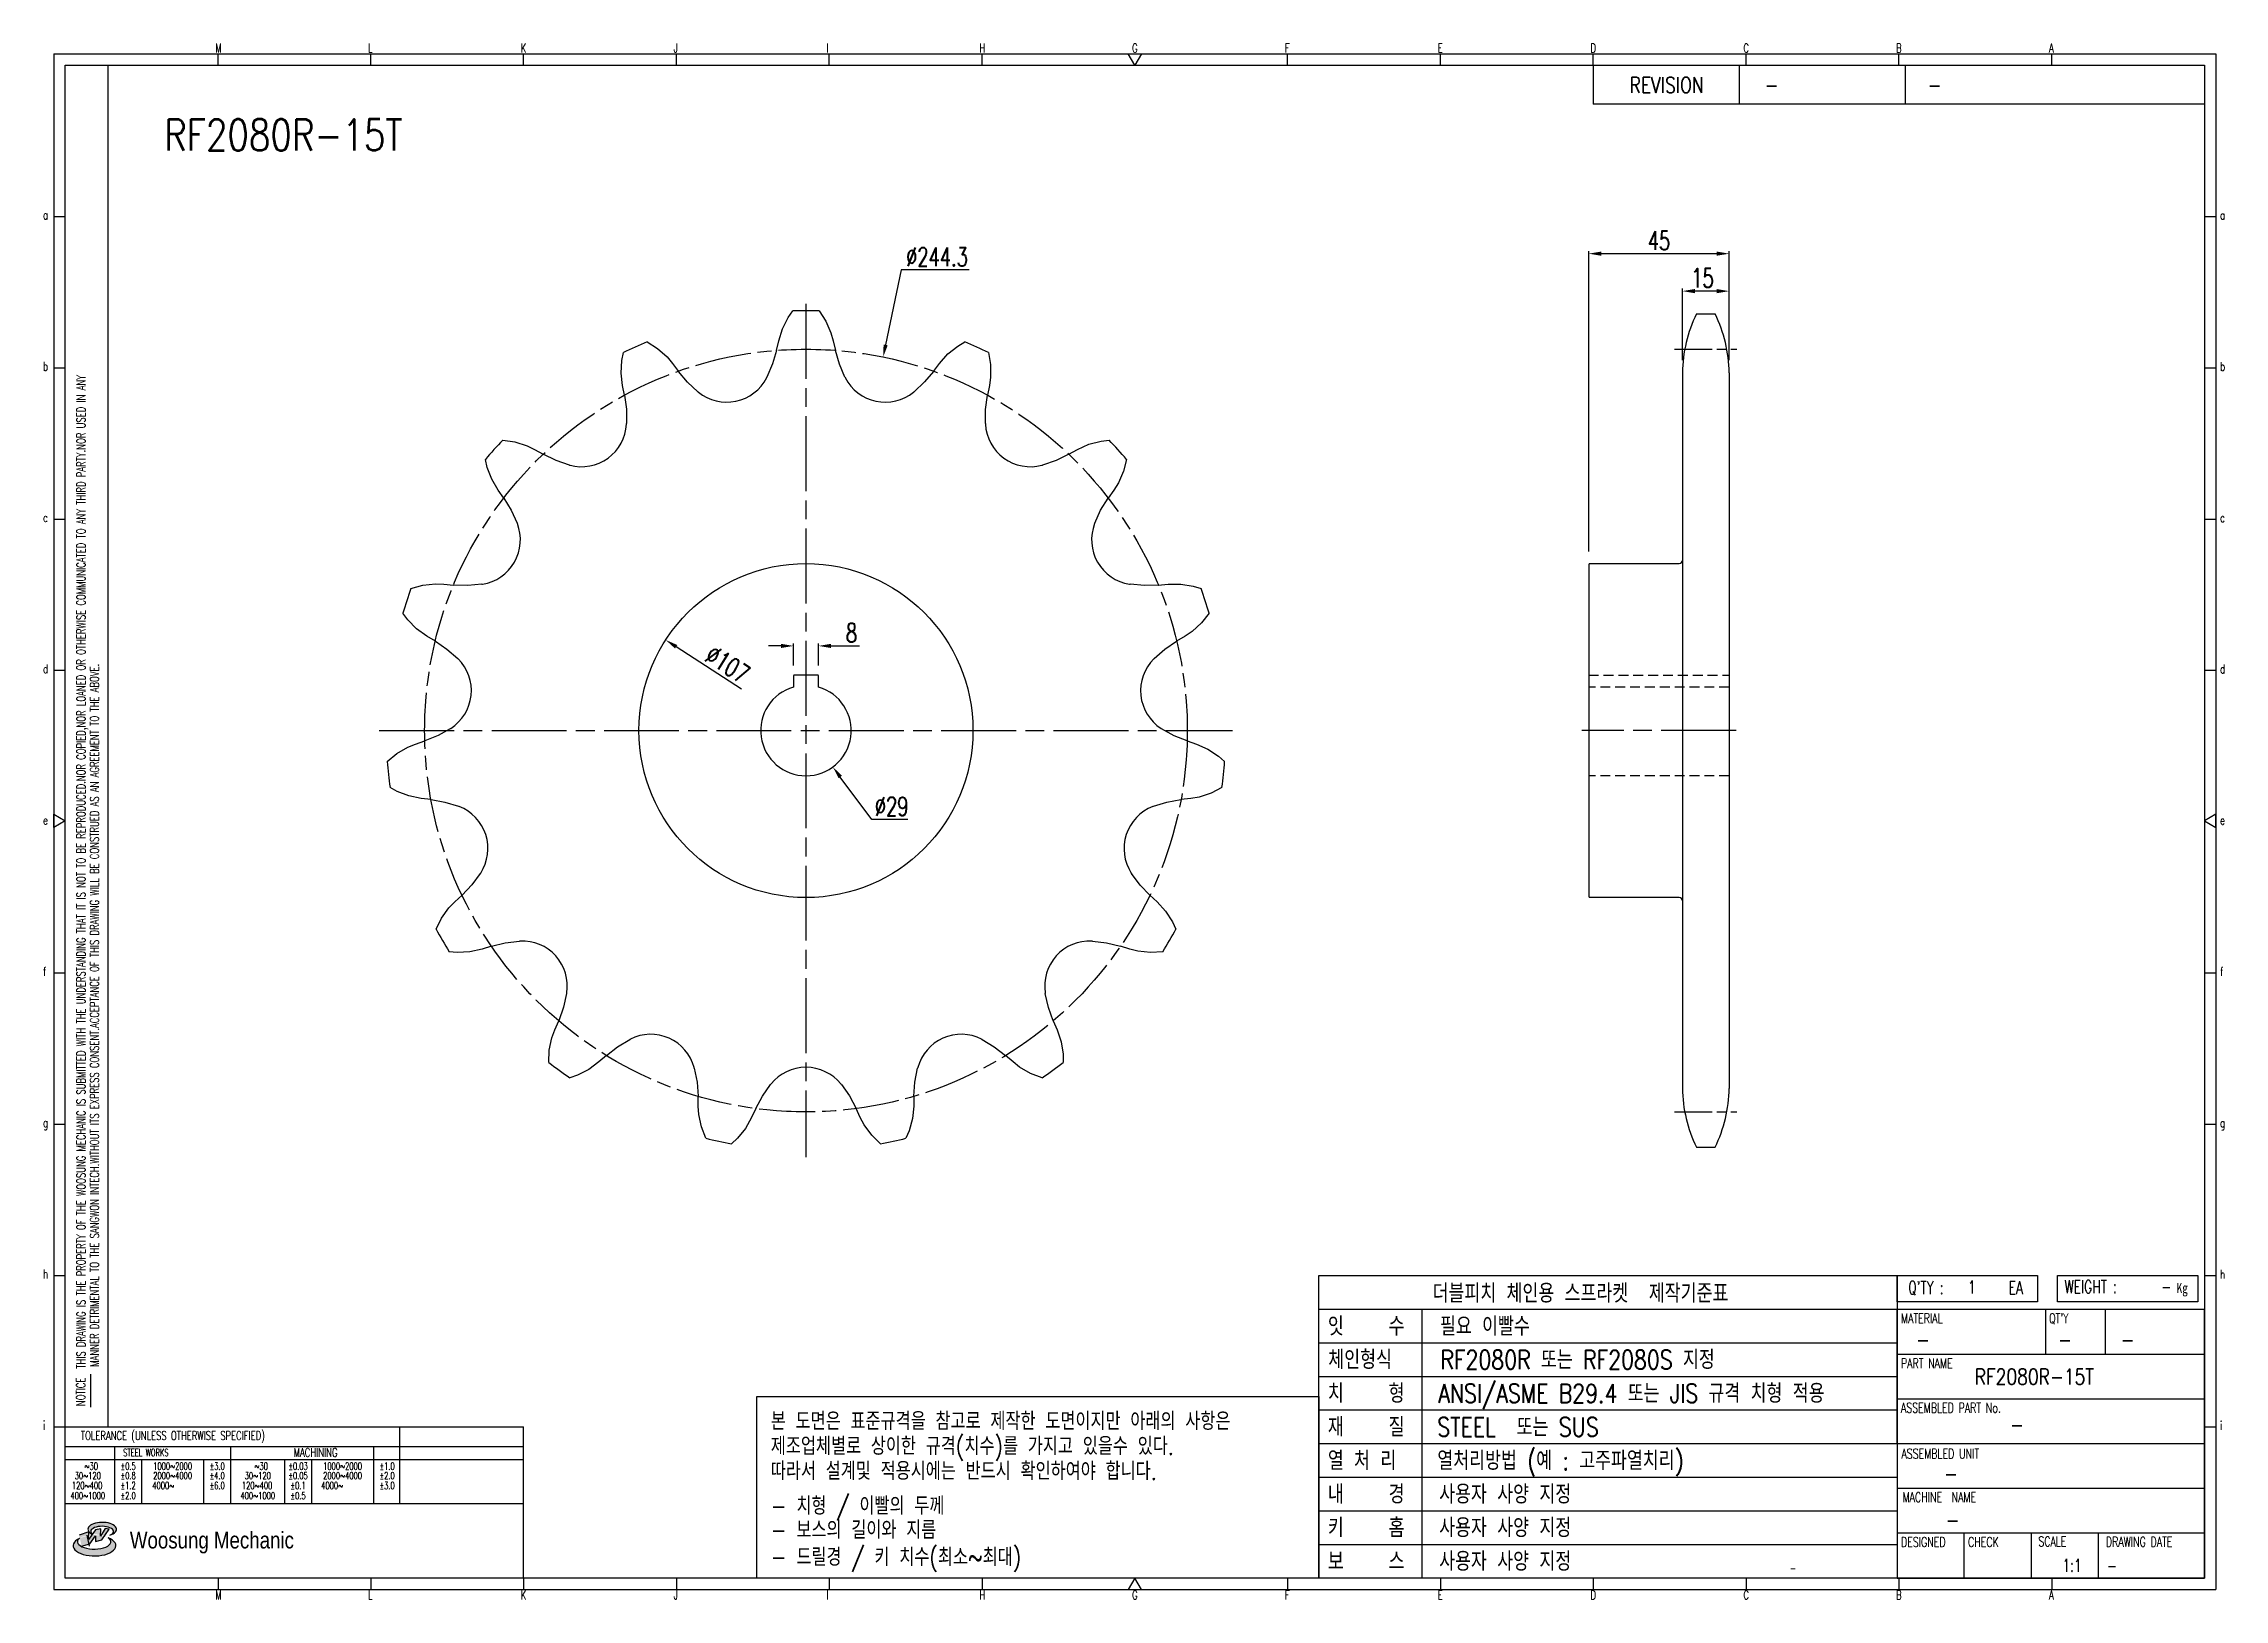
# Model space of a CAD drawing. Header units: millimetres. Extents: x 3547 to 4245, y -2919 to -2420.
import ezdxf
from ezdxf.enums import TextEntityAlignment as Align

# ---------------------------------------------------------------- set-up
doc = ezdxf.new("R2010")
doc.units = ezdxf.units.MM
for name, pattern in [('AM_ISO08W050', [18, 12, -1.5, 3, -1.5]), ('AM_ISO08W050x2', [9, 6, -0.75, 1.5, -0.75]), ('HIDDEN', [9.525, 6.35, -3.175])]:
    doc.linetypes.add(name, pattern=pattern)
doc.layers.add('CEN1', color=1, linetype='AM_ISO08W050', lineweight=25)
doc.layers.add('PEN_RF1', color=6, linetype='AM_ISO08W050x2', lineweight=25)
for name, color, linetype in [('HIDDEN_RF1', 3, 'HIDDEN'), ('S-DIM', 7, 'Continuous'), ('TITLE', 7, 'Continuous'), ('도면레이아웃', 7, 'Continuous')]:
    doc.layers.add(name, color=color, linetype=linetype)
doc.styles.add('HAN', font='ROMANS.shx', dxfattribs={"width": 0.7, "bigfont": 'whgtxt.shx'})
doc.styles.add('HKD_ST2', font='romans.shx', dxfattribs={"width": 0.7, "height": 4, "bigfont": '@extfont2.shx'})
doc.styles.add('HSG', font='SIMPLEX.shx', dxfattribs={"width": 0.7, "bigfont": 'HSG.shx'})
doc.styles.add('ROMANS', font='romans.shx', dxfattribs={"width": 0.7, "bigfont": 'whgtxt.shx'})
doc.styles.add('SLDTEXTSTYLE4', font='arial.ttf', dxfattribs={"width": 0.8})
doc.dimstyles.new('RF-S4', dxfattribs={"dimscale": 4, "dimtxt": 1.5, "dimasz": 1, "dimexe": 0.2, "dimexo": 1, "dimgap": 0.3, "dimtad": 1, "dimtoh": 1, "dimdec": 1, "dimrnd": 0.01, "dimzin": 9, "dimdsep": 46, "dimtxsty": 'HSG', "dimcen": 0, "dimclrd": 1, "dimclre": 1, "dimclrt": 150, "dimazin": 2, "dimtp": 1, "dimtm": 1, "dimtfac": 0.5, "dimtdec": 1, "dimtofl": 0, "dimtmove": 0, "dimatfit": 3, "dimfxl": 0, "dimtvp": 1, "dimtolj": 2, "dimlwd": -1, "dimlwe": -1, "dimarcsym": 0})

# ---------------------------------------------------------------- blocks, each defined once
blk = doc.blocks.new('SUYWSHJH')
at = {"layer": '도면레이아웃'}
h = blk.add_hatch(color=10, dxfattribs=at)
h.paths.add_polyline_path([(1.544, 35.177), (1.554, 34.966), (1.779, 35.034), (2.054, 35.422), (1.908, 35.446), (1.728, 35.167), (1.741, 35.439), (1.547, 35.405), (1.292, 35.041), (1.295, 35.33), (0.943, 35.208), (1.03, 34.8), (1.336, 34.885)])
edge = h.paths.add_edge_path()
edge.add_ellipse((1.795, 35.421), major_axis=(-0.53, 0), ratio=0.487785, start_angle=122.36065, end_angle=403.39574)
edge.add_line((1.411, 35.244), (1.419, 35.261))
edge.add_ellipse((1.798, 35.344), major_axis=(-0.423, 0), ratio=0.444396, start_angle=131.58977, end_angle=386.19408, ccw=False)
edge = h.paths.add_edge_path()
edge.add_ellipse((1.512, 34.815), major_axis=(-0.793, 0), ratio=0.480113, start_angle=314.67633, end_angle=590.85213)
edge.add_ellipse((1.501, 34.958), major_axis=(-0.62, 0), ratio=0.43311, start_angle=331.7024, end_angle=574.42495, ccw=False)
for p, q in [((0, 90.118), (80.15, 90.118)), ((0, 90.118), (0, 33.191)), ((6.089, 89.693), (6.089, 90.118)), ((11.753, 89.693), (11.753, 90.118)), ((17.418, 89.693), (17.418, 90.118)), ((23.082, 89.693), (23.082, 90.118)), ((28.746, 89.693), (28.746, 90.118)), ((34.411, 89.693), (34.411, 90.118)), ((45.739, 89.693), (45.739, 90.118)), ((51.404, 89.693), (51.404, 90.118)), ((57.068, 89.693), (57.068, 90.118)), ((62.732, 89.693), (62.732, 90.118)), ((68.397, 89.693), (68.397, 90.118)), ((74.061, 89.693), (74.061, 90.118)), ((80.15, 90.118), (80.15, 33.191)), ((0, 84.085), (0.425, 84.085)), ((79.725, 84.085), (80.15, 84.085)), ((0, 78.478), (0.425, 78.478)), ((79.725, 78.478), (80.15, 78.478)), ((0, 72.87), (0.425, 72.87)), ((79.725, 72.87), (80.15, 72.87)), ((0, 67.262), (0.425, 67.262)), ((79.725, 67.262), (80.15, 67.262)), ((0, 56.047), (0.425, 56.047)), ((79.725, 56.047), (80.15, 56.047)), ((0, 50.439), (0.425, 50.439)), ((79.725, 50.439), (80.15, 50.439)), ((0, 44.832), (0.425, 44.832)), ((79.725, 44.832), (80.15, 44.832)), ((1.377, 39.947), (1.377, 41.174)), ((0, 39.224), (0.425, 39.224)), ((79.725, 39.224), (80.15, 39.224)), ((0, 33.191), (80.15, 33.191)), ((6.089, 33.616), (6.089, 33.191)), ((11.753, 33.616), (11.753, 33.191)), ((17.418, 33.616), (17.418, 33.191)), ((23.082, 33.616), (23.082, 33.191)), ((28.746, 33.616), (28.746, 33.191)), ((34.411, 33.616), (34.411, 33.191)), ((45.739, 33.616), (45.739, 33.191)), ((51.404, 33.616), (51.404, 33.191)), ((57.068, 33.616), (57.068, 33.191)), ((62.732, 33.616), (62.732, 33.191)), ((68.397, 33.616), (68.397, 33.191)), ((74.061, 33.616), (74.061, 33.191))]:
    blk.add_line(p, q)
at = {"color": 2}
for p, q in [((2.017, 39.224), (2.017, 89.693)), ((0.425, 39.224), (17.418, 39.224)), ((12.816, 39.224), (12.816, 36.382)), ((17.418, 33.616), (17.418, 39.224)), ((0.425, 38.487), (17.418, 38.487)), ((0.425, 38.012), (17.418, 38.012)), ((2.257, 38.487), (2.257, 36.382)), ((3.257, 38.012), (3.257, 36.382)), ((5.557, 38.012), (5.557, 36.382)), ((6.557, 38.5), (6.557, 36.382)), ((8.557, 38.012), (8.557, 36.382)), ((9.557, 38.026), (9.557, 36.382)), ((11.857, 38.487), (11.857, 36.382)), ((0.425, 36.382), (17.418, 36.382))]:
    blk.add_line(p, q, dxfattribs=at)
at = {"color": 6, "ltscale": 0.5}
for p, q in [((57.068, 89.693), (57.068, 88.246)), ((62.47, 89.693), (62.47, 88.246)), ((68.635, 89.693), (68.635, 88.246)), ((79.725, 88.246), (57.068, 88.246)), ((68.336, 38.59), (68.336, 43.563)), ((79.725, 43.563), (68.336, 43.563)), ((73.827, 43.563), (73.827, 41.905)), ((76.037, 43.563), (76.037, 41.905)), ((79.725, 38.59), (79.725, 43.563)), ((79.725, 41.905), (68.336, 41.905)), ((79.725, 40.248), (68.336, 40.248)), ((68.336, 38.59), (68.336, 33.616)), ((79.725, 38.59), (68.336, 38.59)), ((79.725, 33.616), (79.725, 38.59)), ((79.725, 36.932), (68.336, 36.932)), ((79.725, 35.274), (68.336, 35.274)), ((70.822, 33.616), (70.822, 35.274)), ((73.309, 33.616), (73.309, 35.274)), ((75.796, 33.616), (75.796, 35.274)), ((68.336, 33.616), (79.725, 33.616))]:
    blk.add_line(p, q, dxfattribs=at)
for points in [[(40.075, 89.693), (39.83, 90.118), (40.32, 90.118)], [(0.425, 89.693), (79.725, 89.693), (79.725, 33.616), (0.425, 33.616)], [(0.425, 61.679), (0, 61.433), (0, 61.924)], [(79.725, 61.679), (80.15, 61.433), (80.15, 61.924)], [(40.075, 33.616), (39.83, 33.191), (40.32, 33.191)]]:
    blk.add_lwpolyline(points, close=True)
at = {"layer": 'TITLE', "color": 20}
for p, q in [((68.336, 43.851), (68.336, 44.826)), ((68.336, 44.826), (73.54, 44.826)), ((73.54, 44.826), (73.54, 43.851)), ((74.277, 43.851), (74.277, 44.826)), ((74.277, 44.826), (79.481, 44.826)), ((79.481, 44.826), (79.481, 43.851)), ((73.54, 43.851), (68.336, 43.851)), ((79.481, 43.851), (74.277, 43.851))]:
    blk.add_line(p, q, dxfattribs=at)
at = {"layer": '도면레이아웃'}
for p, q in [((1.295, 35.33), (0.943, 35.208)), ((1.03, 34.8), (1.336, 34.885)), ((1.224, 35.208), (1.311, 34.8)), ((1.224, 35.208), (1.224, 35.208)), ((1.547, 35.405), (1.292, 35.041)), ((1.292, 35.041), (1.295, 35.33)), ((1.336, 34.885), (1.544, 35.177)), ((1.419, 35.261), (1.411, 35.244)), ((1.544, 35.177), (1.554, 34.966)), ((1.741, 35.439), (1.547, 35.405)), ((1.554, 34.966), (1.779, 35.034)), ((1.908, 35.446), (1.728, 35.167)), ((1.728, 35.167), (1.741, 35.439)), ((1.779, 35.034), (2.054, 35.422)), ((2.054, 35.422), (1.908, 35.446))]:
    blk.add_line(p, q, dxfattribs=at)
for centre, major_axis, ratio, start_param, end_param in [((1.795, 35.421), (-0.53, 0), 0.487785, 2.135596, 7.040584), ((1.512, 34.815), (-0.793, 0), 0.480113, 5.492138, 10.312315), ((1.501, 34.958), (-0.62, 0), 0.43311, 5.789299, 10.025607), ((1.798, 35.344), (-0.423, 0), 0.444396, 2.296675, 6.740358)]:
    blk.add_ellipse(centre, major_axis=major_axis, ratio=ratio, start_param=start_param, end_param=end_param, dxfattribs=at)
at = {"color": 4, "style": 'HKD_ST2', "width": 0.7}
for s, p in [('M', (5.988, 90.164)), ('L', (11.652, 90.164)), ('K', (17.316, 90.164)), ('J', (22.981, 90.164)), ('I', (28.645, 90.164)), ('H', (34.309, 90.164)), ('G', (39.974, 90.164)), ('F', (45.638, 90.164)), ('E', (51.302, 90.164)), ('D', (56.967, 90.164)), ('C', (62.631, 90.164)), ('B', (68.295, 90.164)), ('A', (73.96, 90.164)), ('a', (-0.395, 83.976)), ('a', (80.305, 83.97)), ('b', (-0.395, 78.368)), ('b', (80.305, 78.362)), ('c', (-0.395, 72.76)), ('c', (80.305, 72.754)), ('d', (-0.395, 67.153)), ('d', (80.305, 67.147)), ('e', (-0.395, 61.545)), ('e', (80.305, 61.539)), ('f', (-0.395, 55.937)), ('f', (80.305, 55.931)), ('g', (-0.395, 50.33)), ('g', (80.305, 50.324)), ('h', (-0.395, 44.722)), ('h', (80.305, 44.716)), ('i', (-0.395, 39.114)), ('i', (80.305, 39.108)), ('M', (5.988, 32.824)), ('L', (11.652, 32.824)), ('K', (17.316, 32.824)), ('J', (22.981, 32.824)), ('I', (28.645, 32.824)), ('H', (34.309, 32.824)), ('G', (39.974, 32.824)), ('F', (45.638, 32.824)), ('E', (51.302, 32.824)), ('D', (56.967, 32.824)), ('C', (62.631, 32.824)), ('B', (68.295, 32.824)), ('A', (73.96, 32.824))]:
    blk.add_text(s, height=0.326, dxfattribs=at).set_placement(p)
for s, height, style, width, p in [('REVISION', 0.5806, 'HAN', 0.8, (58.415, 88.664)), ('-', 0.581, 'HAN', 0.8, (63.426, 88.664)), ('-', 0.581, 'HAN', 0.8, (69.468, 88.664)), ("Q'TY : ", 0.4746, 'HKD_ST2', 0.7, (68.743, 44.143)), ('1', 0.475, 'HKD_ST2', 0.7, (70.957, 44.165)), ('EA', 0.4746, 'HKD_ST2', 0.7, (72.464, 44.143)), ('WEIGHT : ', 0.4746, 'HKD_ST2', 0.7, (74.536, 44.176)), ('-', 0.581, 'HAN', 0.8, (69.029, 42.157)), ('-', 0.581, 'HAN', 0.8, (74.289, 42.157)), ('-', 0.581, 'HAN', 0.8, (76.623, 42.157)), ('-', 0.581, 'HAN', 0.8, (72.515, 39.013)), ('-', 0.581, 'HAN', 0.8, (70.067, 37.189)), ('-', 0.581, 'HAN', 0.8, (70.126, 35.48)), ('1:1', 0.4746, 'HKD_ST2', 0.7, (74.458, 33.848)), ('-', 0.475, 'HKD_ST2', 0.7, (76.112, 33.837))]:
    blk.add_text(s, height=height, dxfattribs=dict(style=style, width=width)).set_placement(p)
at = {"color": 2, "style": 'HKD_ST2', "width": 0.7}
for s, p in [(' THIS DRAWING IS THE PROPERTY OF THE WOOSUNG MECHANIC IS SUBMITTED WITH THE UNDERSTANDING THAT IT IS NOT TO BE REPRODUCED.NOR COPIED,NOR LOANED OR OTHERWISE COMMUNICATED TO ANY THIRD PARTY.NOR USED IN ANY', (1.173, 41.217)), ('MANNER DETRIMENTAL TO THE SANGWON INTECH.WITHOUT ITS EXPRESS CONSENT.ACCEPTANCE OF THIS DRAWING WILL BE CONSTRUED AS AN AGREEMENT TO THE ABOVE.', (1.672, 41.447))]:
    blk.add_text(s, height=0.326266, rotation=90, dxfattribs=at).set_placement(p)
at = {"style": 'HKD_ST2', "width": 0.7}
blk.add_text('-', height=0.475, dxfattribs=at).set_placement((78.499, 44.176), align=Align.RIGHT)
at = {"color": 4, "style": 'HKD_ST2', "width": 0.7}
for s, height, p in [('MATERIAL', 0.3651, (68.474, 43.425)), ("QT'Y", 0.3651, (73.965, 43.425)), ('PART NAME', 0.3651, (68.474, 41.756)), ('ASSEMBLED PART No.', 0.36511, (68.474, 40.109)), ('ASSEMBLED UNIT', 0.36511, (68.49, 38.408)), ('MACHINE  NAME', 0.36511, (68.532, 36.794)), ('DESIGNED', 0.3651, (68.474, 35.136)), ('CHECK', 0.3651, (70.961, 35.136)), ('SCALE', 0.3651, (73.566, 35.153)), ('DRAWING DATE', 0.36511, (76.071, 35.141))]:
    blk.add_text(s, height=height, dxfattribs=at).set_placement(p, align=Align.TOP_LEFT)
at = {"style": 'HKD_ST2', "width": 0.7}
blk.add_text('NOTICE', height=0.3263, rotation=90, dxfattribs=at).set_placement((1.163, 39.988))
for s, height, style, width, p in [('TOLERANCE (UNLESS OTHERWISE SPECIFIED)', 0.32627, 'HKD_ST2', 0.7, (4.417, 38.896)), ('-', 0.326, 'ROMANS', 0.65, (64.469, 33.975))]:
    blk.add_text(s, height=height, dxfattribs=dict(style=style, width=width)).set_placement(p, align=Align.MIDDLE_CENTER)
at = {"color": 4, "style": 'HKD_ST2', "width": 0.7}
for s, height, p in [('STEEL WORKS', 0.26101, (3.416, 38.268)), ('MACHINING', 0.3263, (9.707, 38.27)), ('%%P0.5', 0.261, (2.757, 37.762)), ('%%P0.8', 0.261, (2.757, 37.411)), ('%%P3.0', 0.261, (6.057, 37.762)), ('%%P4.0', 0.261, (6.057, 37.411)), ('%%P0.03', 0.261, (9.057, 37.762)), ('%%P0.05', 0.261, (9.057, 37.411)), ('%%P1.0', 0.261, (12.357, 37.762)), ('%%P2.0', 0.261, (12.357, 37.411)), ('%%P1.2', 0.261, (2.757, 37.045)), ('%%P2.0', 0.261, (2.757, 36.67)), ('%%P6.0', 0.261, (6.057, 37.045)), ('%%P0.1', 0.261, (9.057, 37.045)), ('%%P0.5', 0.261, (9.057, 36.67)), ('%%P3.0', 0.261, (12.357, 37.045))]:
    blk.add_text(s, height=height, dxfattribs=at).set_placement(p, align=Align.MIDDLE)
for s, height, p in [('30%%126120', 0.261, (1.263, 37.411)), ('%%12630', 0.261, (1.389, 37.762)), ('2000%%1264000', 0.26101, (4.407, 37.411)), ('1000%%1262000', 0.26101, (4.407, 37.762)), ('30%%126120', 0.261, (7.563, 37.411)), ('%%12630', 0.261, (7.689, 37.762)), ('2000%%1264000', 0.26101, (10.707, 37.411)), ('1000%%1262000', 0.26101, (10.707, 37.762)), ('400%%1261000', 0.26101, (1.263, 36.67)), ('120%%126400', 0.26101, (1.237, 37.045)), ('4000%%126', 0.261, (4.061, 37.045)), ('400%%1261000', 0.26101, (7.563, 36.67)), ('120%%126400', 0.26101, (7.537, 37.045)), ('4000%%126', 0.261, (10.321, 37.045))]:
    blk.add_text(s, height=height, dxfattribs=at).set_placement(p, align=Align.MIDDLE_CENTER)
at = {"color": 1, "style": 'SLDTEXTSTYLE4', "width": 0.8}
blk.add_text('Woosung Mechanic', height=0.61957, dxfattribs=at).set_placement((2.822, 34.711))
at = {"layer": 'TITLE', "width": 0.8}
blk.add_text('Kg', height=0.3789, dxfattribs=at).set_placement((78.694, 44.176))
blk = doc.blocks.new('RF2080ER')
at = {"color": 150}
for p, q in [((1275.22, 18.47), (1365.55, 18.47)), ((1275.22, 18.47), (1365.55, 18.47)), ((1291.34, 18.47), (1291.34, -23.5)), ((1275.22, 13.23), (1365.55, 13.23)), ((1275.22, 7.98), (1365.55, 7.98)), ((1275.22, 2.73), (1365.55, 2.73)), ((1275.22, -2.51), (1365.55, -2.51)), ((1275.22, -7.76), (1365.55, -7.76)), ((1275.22, -13), (1365.55, -13)), ((1275.22, -18.25), (1365.55, -18.25))]:
    blk.add_line(p, q, dxfattribs=at)
blk.add_lwpolyline([(1275.22, 23.72), (1365.55, 23.72), (1365.55, -23.5), (1275.22, -23.5)], close=True, dxfattribs=at)
blk.add_lwpolyline([(1187.47, 4.85), (1275.22, 4.85), (1275.22, -23.5), (1187.47, -23.5)], close=True)
at = {"color": 150, "style": 'HAN', "width": 0.8}
for s, height, p in [('더블피치 체인용 스프라켓  제작기준표', 2.9346, (1293, 19.48)), ('잇    수 ', 2.935, (1276.65, 14.34)), ('필요 이빨수', 2.935, (1294.15, 14.34)), ('체인형식 ', 2.935, (1276.72, 9.12)), ('RF2080R 또는 RF2080S 지정', 2.9346, (1294.22, 9.12)), ('치    형', 2.935, (1276.65, 3.85)), ('ANSI/ASME B29.4 또는 JIS 규격 치형 적용', 2.9346, (1293.88, 3.85)), ('재    질', 2.935, (1276.65, -1.4)), ('STEEL  또는 SUS', 2.9346, (1293.74, -1.4)), ('열처리방법 (예 : 고주파열치리)', 2.9346, (1293.74, -6.64)), ('열 처 리', 2.935, (1276.65, -6.64)), ('내    경', 2.935, (1276.65, -11.89)), ('사용자 사양 지정', 2.935, (1294.03, -11.89)), ('키    홈', 2.935, (1276.65, -17.13)), ('사용자 사양 지정', 2.935, (1294.03, -17.13)), ('보    스', 2.935, (1276.65, -22.38)), ('사용자 사양 지정', 2.935, (1294.03, -22.38))]:
    blk.add_text(s, height=height, dxfattribs=at).set_placement(p)
at = {"style": 'HAN', "width": 0.8}
for s, p in [('본 도면은 표준규격을 참고로 제작한 도면이지만 아래의 사항은', (1189.67, -0.4)), ('제조업체별로 상이한 규격(치수)를 가지고 있을수 있다.', (1189.67, -4.29)), ('따라서 설계및 적용시에는 반드시 확인하여야 합니다.', (1189.67, -8.18)), ('- 치형 / 이빨의 두께', (1189.67, -13.62)), ('- 보스의 길이와 지름', (1189.67, -17.38)), ('- 드릴경 / 키 치수(최소~최대)', (1189.67, -21.61))]:
    blk.add_text(s, height=2.7767, dxfattribs=at).set_placement(p)
blk = doc.blocks.new('*D3')
at = {"layer": 'Defpoints', "color": 0, "transparency": 16777216}
for p in [(4071.81, -2499.69), (4071.81, -2525.84), (4086.81, -2525.84)]:
    blk.add_point(p, dxfattribs=at)
at = {"layer": 'S-DIM', "color": 1, "transparency": 16777216}
for p, q in [((4071.81, -2521.84), (4071.81, -2498.89)), ((4082.81, -2499.69), (4075.81, -2499.69)), ((4086.81, -2521.84), (4086.81, -2498.89))]:
    blk.add_line(p, q, dxfattribs=at)
for points in [[(4075.81, -2499.02), (4075.81, -2500.35), (4071.81, -2499.69)], [(4082.81, -2499.02), (4082.81, -2500.35), (4086.81, -2499.69)]]:
    blk.add_solid(points, dxfattribs=at)
at = {"layer": 'S-DIM', "color": 150, "transparency": 16777216, "insert": (4078.26, -2495.49), "char_height": 6, "attachment_point": 5, "style": 'HSG'}
blk.add_mtext('\\A2;15', dxfattribs=at)
blk = doc.blocks.new('*D4')
at = {"layer": 'Defpoints', "color": 0, "transparency": 16777216}
for p in [(4041.81, -2487.69), (4086.81, -2525.84), (4041.81, -2587.07)]:
    blk.add_point(p, dxfattribs=at)
at = {"layer": 'S-DIM', "color": 1, "transparency": 16777216}
for p, q in [((4041.81, -2583.07), (4041.81, -2486.89)), ((4086.81, -2521.84), (4086.81, -2486.89)), ((4082.81, -2487.69), (4045.81, -2487.69))]:
    blk.add_line(p, q, dxfattribs=at)
for points in [[(4045.81, -2487.02), (4045.81, -2488.35), (4041.81, -2487.69)], [(4082.81, -2487.02), (4082.81, -2488.35), (4086.81, -2487.69)]]:
    blk.add_solid(points, dxfattribs=at)
at = {"layer": 'S-DIM', "color": 150, "transparency": 16777216, "insert": (4064.31, -2483.49), "char_height": 6, "attachment_point": 5, "style": 'HSG'}
blk.add_mtext('\\A2;45', dxfattribs=at)
blk = doc.blocks.new('*D5')
at = {"layer": 'Defpoints', "color": 0, "transparency": 16777216}
for p in [(3782.42, -2628.81), (3799.65, -2652.13)]:
    blk.add_point(p, dxfattribs=at)
at = {"layer": 'S-DIM', "color": 1, "transparency": 16777216}
for p, q in [((3812.08, -2668.96), (3802.03, -2655.35)), ((3823.68, -2668.96), (3812.08, -2668.96))]:
    blk.add_line(p, q, dxfattribs=at)
blk.add_solid([(3802.56, -2654.95), (3801.49, -2655.75), (3799.65, -2652.13)], dxfattribs=at)
at = {"layer": 'S-DIM', "color": 150, "transparency": 16777216, "insert": (3818.48, -2664.76), "char_height": 6, "attachment_point": 5, "style": 'HSG'}
blk.add_mtext('\\A2;∅29', dxfattribs=at)
blk = doc.blocks.new('*D6')
at = {"layer": 'Defpoints', "color": 0, "transparency": 16777216}
for p in [(3815.75, -2520.83), (3766.32, -2760.11)]:
    blk.add_point(p, dxfattribs=at)
at = {"layer": 'S-DIM', "color": 1, "transparency": 16777216}
for p, q in [((3821.51, -2492.92), (3816.56, -2516.91)), ((3843.31, -2492.92), (3821.51, -2492.92))]:
    blk.add_line(p, q, dxfattribs=at)
blk.add_solid([(3815.9, -2516.78), (3817.21, -2517.05), (3815.75, -2520.83)], dxfattribs=at)
at = {"layer": 'S-DIM', "color": 150, "transparency": 16777216, "insert": (3833.01, -2488.72), "char_height": 6, "attachment_point": 5, "style": 'HSG'}
blk.add_mtext('\\A2;∅244.3', dxfattribs=at)
blk = doc.blocks.new('*D7')
at = {"layer": 'Defpoints', "color": 0, "transparency": 16777216}
for p in [(3746.09, -2611.45), (3835.98, -2669.49)]:
    blk.add_point(p, dxfattribs=at)
at = {"layer": 'S-DIM', "color": 1, "transparency": 16777216}
blk.add_line((3770.41, -2627.16), (3749.45, -2613.62), dxfattribs=at)
blk.add_solid([(3749.81, -2613.06), (3749.09, -2614.18), (3746.09, -2611.45)], dxfattribs=at)
at = {"layer": 'S-DIM', "color": 150, "transparency": 16777216, "insert": (3765.88, -2619.23), "char_height": 6, "attachment_point": 5, "rotation": 327.15121, "style": 'HSG'}
blk.add_mtext('\\A2;∅107', dxfattribs=at)
blk = doc.blocks.new('*D8')
at = {"layer": 'Defpoints', "color": 0, "transparency": 16777216}
for p in [(3795.03, -2613.35), (3787.03, -2623.66), (3795.03, -2623.66)]:
    blk.add_point(p, dxfattribs=at)
at = {"layer": 'S-DIM', "color": 1, "transparency": 16777216}
for p, q in [((3787.03, -2619.66), (3787.03, -2612.55)), ((3795.03, -2619.66), (3795.03, -2612.55)), ((3783.03, -2613.35), (3779.03, -2613.35)), ((3799.03, -2613.35), (3808.23, -2613.35))]:
    blk.add_line(p, q, dxfattribs=at)
for points in [[(3783.03, -2612.68), (3783.03, -2614.01), (3787.03, -2613.35)], [(3799.03, -2612.68), (3799.03, -2614.01), (3795.03, -2613.35)]]:
    blk.add_solid(points, dxfattribs=at)
at = {"layer": 'S-DIM', "color": 150, "transparency": 16777216, "insert": (3805.63, -2609.15), "char_height": 6, "attachment_point": 5, "style": 'HSG'}
blk.add_mtext('\\A2;8', dxfattribs=at)

msp = doc.modelspace()

# ---------------------------------------------------------------- linework, layer by layer
for p, q in [((4076.31, -2507), (4082.31, -2507)), ((3781.59, -2518.7), (3782.29, -2515.6)), ((3799.78, -2515.6), (3800.48, -2518.7)), ((3748.23, -2522.83), (3750.14, -2525.39)), ((3831.93, -2525.39), (3833.84, -2522.83)), ((4071.81, -2525.84), (4071.81, -2755.1)), ((4086.81, -2525.84), (4086.81, -2755.1)), ((3732.87, -2533.07), (3732.25, -2529.95)), ((3849.81, -2529.95), (3849.19, -2533.07)), ((3704.08, -2550.41), (3706.86, -2551.97)), ((3875.2, -2551.97), (3877.98, -2550.41)), ((3694.22, -2566.01), (3692.38, -2563.41)), ((3889.69, -2563.41), (3887.85, -2566.01)), ((4041.81, -2587.07), (4041.81, -2693.87)), ((4041.91, -2586.97), (4070.81, -2586.97)), ((3674.97, -2593.56), (3678.14, -2593.86)), ((3903.92, -2593.86), (3907.09, -2593.56)), ((3672.3, -2611.83), (3669.57, -2610.2)), ((3912.5, -2610.2), (3909.76, -2611.83)), ((3787.03, -2622.97), (3787.03, -2626.53)), ((3794.73, -2622.67), (3787.33, -2622.67)), ((3795.03, -2626.53), (3795.03, -2622.97)), ((3665.93, -2644.83), (3668.94, -2643.8)), ((3913.12, -2643.8), (3916.14, -2644.83)), ((3670.92, -2662.59), (3667.76, -2662.22)), ((3914.31, -2662.22), (3911.15, -2662.59)), ((3678.52, -2695.33), (3680.85, -2693.17)), ((3901.21, -2693.17), (3903.55, -2695.33)), ((4070.81, -2693.97), (4041.91, -2693.97)), ((3690.3, -2709.54), (3687.26, -2710.48)), ((3894.81, -2710.48), (3891.76, -2709.54)), ((3710.56, -2736.36), (3711.82, -2733.43)), ((3870.25, -2733.43), (3871.51, -2736.36)), ((3727.1, -2744.54), (3724.71, -2746.64)), ((3857.36, -2746.64), (3854.96, -2744.54)), ((3756.52, -2760.8), (3756.48, -2757.61)), ((3825.59, -2757.61), (3825.55, -2760.8)), ((3774.96, -2761.54), (3773.62, -2764.44)), ((3808.44, -2764.44), (3807.11, -2761.54)), ((4076.31, -2773.94), (4082.31, -2773.94))]:
    msp.add_line(p, q)
for points in [[(3782.29, -2515.6), (3783.5, -2511.77), (3785.36, -2508.16), (3786.85, -2506.04)], [(3795.21, -2506.04), (3797.38, -2509.3), (3799.04, -2513.02), (3799.78, -2515.6)], [(3732.25, -2529.95), (3731.8, -2525.96), (3732.03, -2521.9), (3732.53, -2519.36)], [(3740.17, -2515.96), (3743.48, -2518.05), (3746.51, -2520.78), (3748.23, -2522.83)], [(3781.59, -2518.7), (3780.34, -2522.99), (3778.54, -2527.22)], [(3803.53, -2527.22), (3801.76, -2523.09), (3800.48, -2518.7)], [(3833.84, -2522.83), (3836.49, -2519.83), (3839.66, -2517.29), (3841.89, -2515.96)], [(3849.53, -2519.36), (3850.19, -2523.22), (3850.19, -2527.3), (3849.81, -2529.95)], [(3756.38, -2531.92), (3753.09, -2528.87), (3750.14, -2525.39)], [(3831.93, -2525.39), (3829.05, -2528.8), (3825.68, -2531.92)], [(3732.87, -2533.07), (3733.48, -2537.5), (3733.55, -2542.09)], [(3848.51, -2542.09), (3848.58, -2537.6), (3849.19, -2533.07)], [(3693.93, -2547.41), (3697.8, -2547.98), (3701.68, -2549.24), (3704.08, -2550.41)], [(3877.98, -2550.41), (3881.63, -2548.75), (3885.56, -2547.72), (3888.14, -2547.41)], [(3692.38, -2563.41), (3690.35, -2559.95), (3688.91, -2556.15), (3688.33, -2553.62)], [(3715.23, -2555.4), (3710.98, -2553.96), (3706.86, -2551.97)], [(3875.2, -2551.97), (3871.18, -2553.92), (3866.84, -2555.4)], [(3893.74, -2553.62), (3892.76, -2557.42), (3891.11, -2561.14), (3889.69, -2563.41)], [(3694.22, -2566.01), (3696.58, -2569.81), (3698.51, -2573.98)], [(3883.56, -2573.98), (3885.44, -2569.9), (3887.85, -2566.01)], [(3664.47, -2594.95), (3668.24, -2593.9), (3672.3, -2593.47), (3674.97, -2593.56)], [(3687.18, -2593.59), (3682.71, -2594), (3678.14, -2593.86)], [(3903.92, -2593.86), (3899.46, -2594), (3894.88, -2593.59)], [(3907.09, -2593.56), (3911.1, -2593.53), (3915.12, -2594.18), (3917.6, -2594.95)], [(3669.57, -2610.2), (3666.3, -2607.87), (3663.44, -2604.98), (3661.89, -2602.9)], [(3920.18, -2602.9), (3917.75, -2605.97), (3914.72, -2608.71), (3912.5, -2610.2)], [(3672.3, -2611.83), (3676, -2614.34), (3679.46, -2617.36)], [(3902.61, -2617.36), (3905.99, -2614.4), (3909.76, -2611.83)], [(3677.09, -2639.88), (3673.17, -2642.07), (3668.94, -2643.8)], [(3913.12, -2643.8), (3908.99, -2642.12), (3904.97, -2639.88)], [(3656.9, -2650.37), (3659.91, -2647.87), (3663.45, -2645.83), (3665.93, -2644.83)], [(3916.14, -2644.83), (3919.82, -2646.43), (3923.22, -2648.66), (3925.17, -2650.37)], [(3667.76, -2662.22), (3663.83, -2661.42), (3660.04, -2659.95), (3657.77, -2658.68)], [(3924.29, -2658.68), (3920.83, -2660.5), (3916.95, -2661.76), (3914.31, -2662.22)], [(3670.92, -2662.59), (3675.32, -2663.38), (3679.71, -2664.74)], [(3902.36, -2664.74), (3906.65, -2663.41), (3911.15, -2662.59)], [(3686.7, -2686.28), (3684.01, -2689.87), (3680.85, -2693.17)], [(3901.21, -2693.17), (3898.12, -2689.95), (3895.36, -2686.28)], [(3672.52, -2704.07), (3674.26, -2700.56), (3676.65, -2697.26), (3678.52, -2695.33)], [(3903.55, -2695.33), (3906.26, -2698.29), (3908.46, -2701.71), (3909.55, -2704.07)], [(3687.26, -2710.48), (3683.34, -2711.35), (3679.28, -2711.54), (3676.7, -2711.31)], [(3690.3, -2709.54), (3694.64, -2708.47), (3699.2, -2707.92)], [(3882.87, -2707.92), (3887.33, -2708.45), (3891.76, -2709.54)], [(3905.37, -2711.31), (3901.46, -2711.56), (3897.4, -2711.13), (3894.81, -2710.48)], [(3714.35, -2724.75), (3713.36, -2729.13), (3711.82, -2733.43)], [(3870.25, -2733.43), (3868.74, -2729.23), (3867.71, -2724.75)], [(3708.63, -2746.77), (3708.79, -2742.86), (3709.64, -2738.87), (3710.56, -2736.36)], [(3871.51, -2736.36), (3872.78, -2740.16), (3873.4, -2744.18), (3873.43, -2746.77)], [(3727.1, -2744.54), (3730.63, -2741.8), (3734.57, -2739.44)], [(3847.49, -2739.44), (3851.35, -2741.74), (3854.96, -2744.54)], [(3724.71, -2746.64), (3721.48, -2749.02), (3717.85, -2750.85), (3715.4, -2751.69)], [(3755.26, -2748.65), (3756.14, -2753.06), (3756.48, -2757.61)], [(3825.59, -2757.61), (3825.92, -2753.16), (3826.8, -2748.65)], [(3866.67, -2751.69), (3863, -2750.32), (3859.46, -2748.29), (3857.36, -2746.64)], [(3774.96, -2761.54), (3777.07, -2757.61), (3779.71, -2753.85)], [(3802.36, -2753.85), (3804.95, -2757.52), (3807.11, -2761.54)], [(3758.99, -2771.1), (3757.55, -2767.46), (3756.7, -2763.47), (3756.52, -2760.8)], [(3773.62, -2764.44), (3771.65, -2767.92), (3769.08, -2771.07), (3767.17, -2772.84)], [(3814.89, -2772.84), (3812.1, -2770.1), (3809.7, -2766.8), (3808.44, -2764.44)], [(3825.55, -2760.8), (3825.16, -2764.79), (3824.1, -2768.71), (3823.07, -2771.1)]]:
    msp.add_lwpolyline(points)
msp.add_circle((3791.03, -2640.47), 53.5)
for centre, radius, start, end in [((3791.03, -2640.47), 134.5, 88.21878, 91.78122), ((4116.8, -2526.63), 45, 154.13794, 178.99714), ((4041.82, -2526.63), 45, 1.00286, 25.86206), ((3791.03, -2640.47), 134.5, 112.21878, 115.78122), ((3791.03, -2640.47), 134.5, 64.21878, 67.78122), ((3765.61, -2520.87), 14.4, 231, 333), ((3745.24, -2510.49), 37.26, 333, 333.32564), ((3836.83, -2510.49), 37.26, 206.67436, 207), ((3816.46, -2520.87), 14.4, 207, 309), ((3780, -2503.1), 37.26, 230.67436, 231), ((3802.07, -2503.1), 37.26, 309, 309.32564), ((3719.16, -2541.55), 14.4, 255, 357), ((3696.33, -2540.35), 37.26, 357, 357.32564), ((3885.74, -2540.35), 37.26, 182.67436, 183), ((3862.9, -2541.55), 14.4, 183, 285), ((3791.03, -2640.47), 134.5, 136.21878, 139.78122), ((3791.03, -2640.47), 134.5, 40.21878, 43.78122), ((3725.08, -2519.46), 37.26, 254.67436, 255), ((3856.99, -2519.46), 37.26, 285, 285.32564), ((3685.14, -2579.33), 14.4, 279, 21), ((3663.8, -2587.53), 37.26, 21, 21.32564), ((3896.93, -2579.33), 14.4, 159, 261), ((3918.27, -2587.53), 37.26, 158.67436, 159), ((4070.81, -2585.97), 1, 270, 0), ((3791.03, -2640.47), 134.5, 160.21878, 163.78122), ((3681.56, -2556.75), 37.26, 278.67436, 279), ((3900.5, -2556.75), 37.26, 261, 261.32564), ((3791.03, -2640.47), 134.5, 16.21878, 19.78122), ((3669.43, -2627.69), 14.4, 303, 45), ((3653.26, -2643.86), 37.26, 45, 45.32564), ((3912.64, -2627.69), 14.4, 135, 237), ((3928.81, -2643.86), 37.26, 134.67436, 135), ((3791.03, -2640.47), 14.5, 106.01339, 73.98661), ((3787.33, -2622.97), 0.3, 90, 180), ((3794.73, -2622.97), 0.3, 360, 90), ((3656.98, -2608.51), 37.26, 302.67436, 303), ((3925.09, -2608.51), 37.26, 237, 237.32564), ((3791.03, -2640.47), 134.5, 184.21878, 187.78122), ((3791.03, -2640.47), 134.5, 352.21878, 355.78122), ((3666.55, -2699.6), 37.26, 69, 69.32564), ((3674.74, -2678.26), 14.4, 327, 69), ((3907.32, -2678.26), 14.4, 111, 213), ((3915.52, -2699.6), 37.26, 110.67436, 111), ((3655.57, -2665.8), 37.26, 326.67436, 327), ((3926.5, -2665.8), 37.26, 213, 213.32564), ((4070.81, -2694.97), 1, 0, 90), ((3791.03, -2640.47), 134.5, 208.21878, 211.78122), ((3701.36, -2745.12), 37.26, 93, 93.32564), ((3700.17, -2722.29), 14.4, 351, 93), ((3881.9, -2722.29), 14.4, 87, 189), ((3880.7, -2745.12), 37.26, 86.67436, 87), ((3791.03, -2640.47), 134.5, 328.21878, 331.78122), ((3677.58, -2718.71), 37.26, 350.67436, 351), ((3904.48, -2718.71), 37.26, 189, 189.32564), ((3741.3, -2752.17), 14.4, 15, 117), ((3840.77, -2752.17), 14.4, 63, 165), ((3751.68, -2772.55), 37.26, 117, 117.32564), ((3830.39, -2772.55), 37.26, 62.67436, 63), ((3791.03, -2640.47), 134.5, 232.21878, 235.78122), ((3719.21, -2758.09), 37.26, 14.67436, 15), ((3791.03, -2762.75), 14.4, 39, 141), ((3862.85, -2758.09), 37.26, 165, 165.32564), ((3791.03, -2640.47), 134.5, 304.21878, 307.78122), ((3808.8, -2777.13), 37.26, 141, 141.32564), ((3773.26, -2777.13), 37.26, 38.67436, 39), ((4116.8, -2754.31), 45, 181.00286, 205.86206), ((4041.82, -2754.31), 45, 334.13794, 358.99714), ((3791.03, -2640.47), 134.5, 256.21878, 259.78122), ((3791.03, -2640.47), 134.5, 280.21878, 283.78122)]:
    msp.add_arc(centre, radius, start, end)
at = {"layer": 'CEN1', "color": 1, "linetype": 'AM_ISO08W050x2', "ltscale": 4}
for p, q in [((3791.03, -2503.77), (3791.03, -2777.17)), ((3654.34, -2640.47), (3927.73, -2640.47)), ((4089.06, -2640.47), (4039.56, -2640.47))]:
    msp.add_line(p, q, dxfattribs=at)
at = {"layer": 'HIDDEN_RF1', "ltscale": 0.5}
for p, q in [((4041.81, -2622.67), (4086.81, -2622.67)), ((4086.81, -2626.53), (4041.81, -2626.53)), ((4086.81, -2654.97), (4041.81, -2654.97))]:
    msp.add_line(p, q, dxfattribs=at)
at = {"layer": 'PEN_RF1', "ltscale": 2}
for p, q in [((4069.34, -2518.31), (4089.29, -2518.31)), ((4069.34, -2762.64), (4089.29, -2762.64))]:
    msp.add_line(p, q, dxfattribs=at)
at = {"layer": 'PEN_RF1', "ltscale": 3}
msp.add_circle((3791.03, -2640.47), 122.17, dxfattribs=at)

# ---------------------------------------------------------------- block references
for name, p, xscale, yscale, zscale in [('SUYWSHJH', (3550.03, -3202.51), 8.643023999999999, 8.643023999999999, 8.643023999999999), ('RF2080ER', (1338.55, -2863.74), 2.052, 2.052, 2.052)]:
    msp.add_blockref(name, p, dxfattribs=dict(xscale=xscale, yscale=yscale, zscale=zscale))

# ---------------------------------------------------------------- texts
at = {"style": 'HAN', "width": 0.8}
for height, p in [(10.0364, (3585.37, -2454.67)), (5.0182, (4165.48, -2849.99))]:
    msp.add_text('RF2080R-15T', height=height, dxfattribs=at).set_placement(p)

# ---------------------------------------------------------------- dimensions: what is measured, and where the dimension line sits
at = {"layer": 'S-DIM'}
dim = msp.add_linear_dim(base=(4041.81, -2487.69), p1=(4086.81, -2525.84), p2=(4041.81, -2587.07), dimstyle='RF-S4', dxfattribs=at)
dim.commit()
dim.dimension.update_dxf_attribs({"geometry": '*D4', "text_midpoint": (4064.31, -2483.49)})
for p1, p2, picture, middle in [((3766.32, -2760.11), (3815.75, -2520.83), '*D6', (3833.01, -2492.92)), ((3835.98, -2669.49), (3746.09, -2611.45), '*D7', (3763.61, -2622.76)), ((3782.42, -2628.81), (3799.65, -2652.13), '*D5', (3818.48, -2668.96))]:
    dim = msp.add_diameter_dim_2p(p1=p1, p2=p2, dimstyle='RF-S4', dxfattribs=at)
    dim.commit()
    dim.dimension.update_dxf_attribs({"geometry": picture, "text_midpoint": middle, "dimtype": 131})
for base, p1, p2, picture, middle in [((4071.81, -2499.69), (4086.81, -2525.84), (4071.81, -2525.84), '*D3', (4078.26, -2499.69)), ((3795.03, -2613.35), (3787.03, -2623.66), (3795.03, -2623.66), '*D8', (3805.63, -2613.35))]:
    dim = msp.add_linear_dim(base=base, p1=p1, p2=p2, dimstyle='RF-S4', dxfattribs=at)
    dim.commit()
    dim.dimension.update_dxf_attribs({"geometry": picture, "text_midpoint": middle, "dimtype": 128})

doc.saveas('drawing.dxf')
